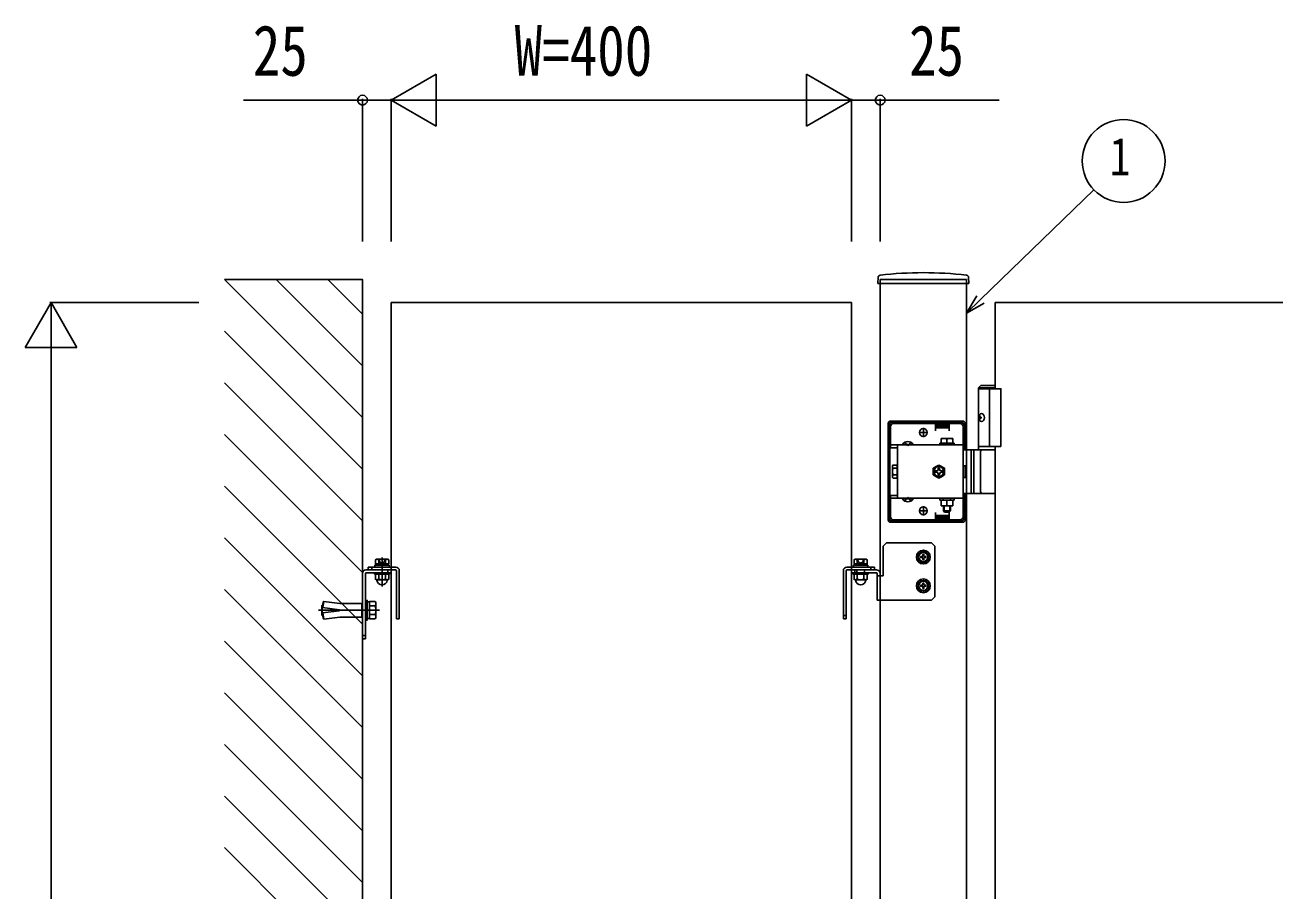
# Model space of a CAD drawing. Units: millimetres, scale not verified. Extents: x -4205 to 4205, y -2970 to 2970.
# Drawn here: x -2827 to -1734, y 588 to 1340 of the extents above; entities that cross this region are included whole.
import ezdxf
from ezdxf.enums import TextEntityAlignment as Align

# ---------------------------------------------------------------- set-up
doc = ezdxf.new("R2010")
doc.units = ezdxf.units.MM
doc.header["$LTSCALE"] = 20
doc.layers.add('0-3_YKK_A1', color=4, linetype='Continuous')
doc.layers.add('0-4_YKK_D', color=6, linetype='Continuous')
doc.styles.add('ＭＳ ゴシック', font='')
doc.styles.get('ＭＳ ゴシック').set_extended_font_data('MS Gothic')

msp = doc.modelspace()

# ---------------------------------------------------------------- linework, layer by layer
at = {"layer": '0-3_YKK_A1'}
for p, q in [((-2534.23, 999), (-2654.23, 1119)), ((-2534.23, 1043.9), (-2609.33, 1119)), ((-2534.23, 1088.8), (-2564.42, 1119)), ((-2086.07, 1120.9), (-2086.33, 1116.03)), ((-2007.63, 1115.5), (-2085.83, 1115.5)), ((-2084.23, -181), (-2084.23, 1115.5)), ((-2009.23, 1119), (-2009.23, 1115.5)), ((-2009.23, -181), (-2009.23, 1115.5)), ((-2007.38, 1120.9), (-2007.13, 1116.03)), ((-1734.23, 1099), (-1984.23, 1099)), ((-1984.23, 1024), (-1984.23, 1099)), ((-2534.23, 954.1), (-2654.23, 1074.1)), ((-2534.23, 909.2), (-2654.23, 1029.2)), ((-1996.73, 1027), (-1998.73, 1025)), ((-1998.73, 971), (-1998.73, 1025)), ((-1998.73, 1025), (-1984.23, 1025)), ((-1996.73, 1027), (-1984.23, 1027)), ((-1989.23, 1024), (-1989.23, 974)), ((-2075.23, 996), (-2012.23, 996)), ((-2020.73, 994.5), (-2020.73, 996)), ((-2012.73, 994.5), (-2012.73, 996)), ((-1997.43, 1001.1), (-1998.03, 1001.1)), ((-1997.43, 996.9), (-1998.03, 996.9)), ((-1996.41, 999.42), (-1997.01, 999.42)), ((-1996.41, 998.58), (-1997.01, 998.58)), ((-2534.23, 864.3), (-2654.23, 984.3)), ((-2077.23, 910), (-2077.23, 994)), ((-2075.73, 910), (-2075.73, 994)), ((-2075.23, 994.5), (-2012.23, 994.5)), ((-2075.23, 991), (-2075.23, 972.7)), ((-2036.23, 994), (-2072.23, 994)), ((-2050.73, 986), (-2042.73, 986)), ((-2049.98, 985.75), (-2049.98, 986.25)), ((-2046.73, 982), (-2046.73, 990)), ((-2043.48, 985.75), (-2043.48, 986.25)), ((-2036.23, 987.5), (-2036.23, 994)), ((-2024.23, 993), (-2036.23, 993)), ((-2024.23, 990), (-2036.23, 990)), ((-2035.23, 991.5), (-2035.23, 994.5)), ((-2035.23, 991.5), (-2025.23, 991.5)), ((-2025.23, 991.5), (-2025.23, 994.5)), ((-2024.23, 987.5), (-2024.23, 994)), ((-2015.23, 994), (-2024.23, 994)), ((-2012.23, 913), (-2012.23, 991)), ((-2011.73, 971), (-2011.73, 994)), ((-2010.23, 971), (-2010.23, 994)), ((-2075.23, 975.2), (-2012.23, 975.2)), ((-2069.23, 972.7), (-2069.23, 975.2)), ((-2064.98, 975.71), (-2064.98, 975.2)), ((-2055.48, 975.71), (-2064.98, 975.71)), ((-2055.48, 975.2), (-2064.98, 975.2)), ((-2062.58, 977.7), (-2061.37, 975.23)), ((-2061.37, 975.23), (-2060.23, 974.62)), ((-2059.08, 975.23), (-2060.23, 974.62)), ((-2057.88, 977.7), (-2059.08, 975.23)), ((-2055.48, 975.71), (-2055.48, 975.2)), ((-2032.48, 976.8), (-2032.48, 975.2)), ((-2019.98, 976.8), (-2032.48, 976.8)), ((-2032.48, 975.2), (-2019.98, 975.2)), ((-2031.23, 980.8), (-2031.23, 976.8)), ((-2021.23, 980.8), (-2031.23, 980.8)), ((-2031.23, 976.8), (-2021.23, 976.8)), ((-2026.23, 976.8), (-2026.23, 980.37)), ((-2021.23, 976.8), (-2021.23, 980.8)), ((-2019.98, 975.2), (-2019.98, 976.8)), ((-1998.73, 974), (-1979.23, 974)), ((-1984.23, 24), (-1984.23, 974)), ((-2069.23, 972.7), (-2075.23, 972.7)), ((-2069.23, 972.7), (-2069.23, 931.3)), ((-2009.23, 971), (-2012.23, 971)), ((-2011.73, 972.7), (-2010.23, 972.7)), ((-1984.23, 971), (-2009.23, 971)), ((-2005.23, 971), (-2005.23, 933)), ((-2002.73, 971), (-2002.73, 933)), ((-1997.04, 934.5), (-1997.04, 969.5)), ((-2073.53, 957), (-2073.08, 957.77)), ((-2073.53, 957), (-2073.53, 947)), ((-2069.53, 957.77), (-2073.08, 957.77)), ((-2069.53, 954.89), (-2073.08, 954.89)), ((-2069.53, 946.23), (-2069.53, 957.77)), ((-2069.53, 955.9), (-2069.23, 955.9)), ((-2069.53, 948.1), (-2069.53, 955.9)), ((-2038.23, 954.89), (-2033.23, 957.77)), ((-2038.23, 949.11), (-2038.23, 954.89)), ((-2036.38, 952.6), (-2035.14, 952.6)), ((-2036.38, 951.4), (-2036.38, 952.6)), ((-2035.14, 951.4), (-2036.38, 951.4)), ((-2033.83, 953.91), (-2033.83, 955.15)), ((-2033.83, 955.15), (-2032.63, 955.15)), ((-2033.23, 957.77), (-2028.23, 954.89)), ((-2032.63, 955.15), (-2032.63, 953.91)), ((-2030.08, 951.4), (-2031.31, 951.4)), ((-2028.23, 954.89), (-2028.23, 949.11)), ((-2073.53, 947), (-2073.08, 946.23)), ((-2069.53, 949.11), (-2073.08, 949.11)), ((-2069.53, 946.23), (-2073.08, 946.23)), ((-2069.53, 948.1), (-2069.23, 948.1)), ((-2033.23, 946.23), (-2038.23, 949.11)), ((-2028.23, 949.11), (-2033.23, 946.23)), ((-2032.63, 950.09), (-2032.63, 948.85)), ((-2534.23, 819.39), (-2654.23, 939.39)), ((-2069.23, 931.3), (-2075.23, 931.3)), ((-2075.23, 931.3), (-2075.23, 913)), ((-2069.23, 931.3), (-2069.23, 928.8)), ((-2061.37, 928.77), (-2060.23, 929.38)), ((-2059.08, 928.77), (-2060.23, 929.38)), ((-2012.23, 933), (-2009.23, 933)), ((-2011.73, 910), (-2011.73, 933)), ((-2011.73, 931.3), (-2010.23, 931.3)), ((-2010.23, 910), (-2010.23, 933)), ((-2009.23, 933), (-1984.23, 933)), ((-2075.23, 928.8), (-2012.23, 928.8)), ((-2055.48, 928.8), (-2064.98, 928.8)), ((-2064.98, 928.29), (-2064.98, 928.8)), ((-2055.48, 928.29), (-2064.98, 928.29)), ((-2062.58, 926.3), (-2061.37, 928.77)), ((-2057.88, 926.3), (-2059.08, 928.77)), ((-2055.48, 928.29), (-2055.48, 928.8)), ((-2046.73, 922), (-2046.73, 914)), ((-2032.48, 928.8), (-2019.98, 928.8)), ((-2032.48, 927.2), (-2032.48, 928.8)), ((-2019.98, 927.2), (-2032.48, 927.2)), ((-2031.23, 922.2), (-2031.23, 927.2)), ((-2031.23, 927.2), (-2021.23, 927.2)), ((-2021.23, 922.2), (-2031.23, 922.2)), ((-2029.43, 928.8), (-2029.43, 927.2)), ((-2029.23, 922.2), (-2029.23, 917.8)), ((-2028.69, 922.2), (-2028.69, 917.26)), ((-2026.23, 927.2), (-2026.23, 922.63)), ((-2023.77, 922.2), (-2023.77, 917.26)), ((-2023.23, 922.2), (-2023.23, 917.8)), ((-2023.03, 928.8), (-2023.03, 927.2)), ((-2021.23, 927.2), (-2021.23, 922.2)), ((-2019.98, 928.8), (-2019.98, 927.2)), ((-2075.23, 909.5), (-2012.23, 909.5)), ((-2075.23, 908), (-2012.23, 908)), ((-2072.23, 910), (-2036.23, 910)), ((-2050.73, 918), (-2042.73, 918)), ((-2049.98, 918.25), (-2049.98, 917.75)), ((-2043.48, 918.25), (-2043.48, 917.75)), ((-2036.23, 916.5), (-2036.23, 910)), ((-2024.23, 914), (-2036.23, 914)), ((-2024.23, 911), (-2036.23, 911)), ((-2035.23, 912.5), (-2035.23, 909.5)), ((-2035.23, 912.5), (-2025.23, 912.5)), ((-2029.23, 917.8), (-2028.23, 916.8)), ((-2023.23, 917.8), (-2029.23, 917.8)), ((-2024.23, 916.8), (-2028.23, 916.8)), ((-2025.23, 912.5), (-2025.23, 909.5)), ((-2023.23, 917.8), (-2024.23, 916.8)), ((-2024.23, 916.5), (-2024.23, 910)), ((-2024.23, 910), (-2015.23, 910)), ((-2020.73, 908), (-2020.73, 909.5)), ((-2012.73, 908), (-2012.73, 909.5)), ((-2534.23, 774.49), (-2654.23, 894.49)), ((-2078.73, 890.25), (-2081.73, 887.25)), ((-2081.73, 861.45), (-2081.73, 887.25)), ((-2039.73, 890.25), (-2078.73, 890.25)), ((-2039.73, 890.25), (-2036.73, 887.25)), ((-2036.73, 843.25), (-2036.73, 887.25)), ((-2522.23, 875.8), (-2523, 875.35)), ((-2522.23, 875.8), (-2512.23, 875.8)), ((-2520.11, 871.8), (-2520.11, 875.35)), ((-2517.23, 877.31), (-2517.23, 852.24)), ((-2514.34, 871.8), (-2514.34, 875.35)), ((-2512.23, 875.8), (-2511.45, 875.35)), ((-2511.45, 871.8), (-2511.45, 875.35)), ((-2106.23, 875.8), (-2107, 875.35)), ((-2107, 871.8), (-2107, 875.35)), ((-2096.23, 875.8), (-2106.23, 875.8)), ((-2104.11, 871.8), (-2104.11, 875.35)), ((-2098.34, 871.8), (-2098.34, 875.35)), ((-2096.23, 875.8), (-2095.45, 875.35)), ((-2509.23, 864), (-2531.23, 864)), ((-2529.23, 869), (-2529.23, 866.5)), ((-2526.23, 866.5), (-2526.23, 869)), ((-2510.98, 870.6), (-2523.48, 870.6)), ((-2523.48, 870.6), (-2523.48, 869)), ((-2510.98, 869), (-2523.48, 869)), ((-2522.8, 870.6), (-2522.8, 871.8)), ((-2520.48, 864), (-2520.48, 863)), ((-2513.98, 864), (-2513.98, 863)), ((-2512.23, 864), (-2512.23, 866.5)), ((-2511.65, 870.6), (-2511.65, 871.8)), ((-2510.98, 870.6), (-2510.98, 869)), ((-2504.73, 866), (-2504.73, 824)), ((-2502.23, 824), (-2502.23, 866)), ((-2116.23, 824), (-2116.23, 866)), ((-2113.73, 866), (-2113.73, 824)), ((-2087.23, 866.5), (-2109.23, 866.5)), ((-2109.23, 866.5), (-2109.23, 864)), ((-2109.23, 864), (-2087.23, 864)), ((-2107.48, 870.6), (-2094.98, 870.6)), ((-2107.48, 870.6), (-2107.48, 869)), ((-2107.48, 869), (-2094.98, 869)), ((-2106.8, 870.6), (-2106.8, 871.8)), ((-2106.23, 864), (-2106.23, 866.5)), ((-2104.48, 864), (-2104.48, 866.5)), ((-2104.48, 864), (-2104.48, 863)), ((-2097.98, 864), (-2097.98, 866.5)), ((-2097.98, 864), (-2097.98, 863)), ((-2095.65, 870.6), (-2095.65, 871.8)), ((-2094.98, 870.6), (-2094.98, 869)), ((-2092.23, 866.5), (-2092.23, 869)), ((-2089.23, 869), (-2089.23, 866.5)), ((-2534.23, 806.5), (-2534.23, 863.5)), ((-2531.73, 863.5), (-2531.73, 806.5)), ((-2523, 862.55), (-2522.23, 863)), ((-2522.23, 863), (-2512.23, 863)), ((-2520.11, 862.55), (-2520.11, 858.45)), ((-2514.34, 862.55), (-2514.34, 858.45)), ((-2511.45, 862.55), (-2512.23, 863)), ((-2107, 862.55), (-2106.23, 863)), ((-2096.23, 863), (-2106.23, 863)), ((-2104.11, 862.55), (-2104.11, 858.45)), ((-2098.34, 862.55), (-2098.34, 858.45)), ((-2095.45, 862.55), (-2096.23, 863)), ((-2086.73, 863.5), (-2086.73, 840.25)), ((-2084.23, 863.5), (-2084.23, 861.45)), ((-2084.23, 861.45), (-2084.23, 840.25)), ((-2534.23, 729.59), (-2654.23, 849.59)), ((-2039.73, 840.25), (-2036.73, 843.25)), ((-2572.58, 831.5), (-2519.41, 831.5)), ((-2569.23, 836), (-2569.73, 835.5)), ((-2569.73, 835.5), (-2569.73, 827.5)), ((-2569.23, 836), (-2569.23, 827)), ((-2569.23, 836), (-2568.86, 835.96)), ((-2569.12, 833.81), (-2568.52, 838.75)), ((-2554.23, 832), (-2569.12, 833.81)), ((-2554.23, 831), (-2569.12, 829.19)), ((-2568.62, 833.75), (-2567.96, 839.19)), ((-2568.52, 838.75), (-2567.96, 839.19)), ((-2567.96, 839.21), (-2553.89, 837.5)), ((-2554.23, 831), (-2554.23, 832)), ((-2553.89, 837.5), (-2534.73, 837.5)), ((-2534.73, 837.5), (-2534.73, 825.5)), ((-2534.23, 837), (-2534.73, 837.5)), ((-2534.23, 826), (-2534.23, 837)), ((-2528.13, 838.75), (-2530.13, 838.75)), ((-2528.13, 839.01), (-2523.21, 839.01)), ((-2528.13, 839.01), (-2528.13, 823.99)), ((-2528.13, 835.25), (-2523.21, 835.25)), ((-2522.63, 838), (-2523.21, 839.01)), ((-2522.63, 838), (-2522.63, 825)), ((-2569.73, 827.5), (-2569.23, 827)), ((-2569.23, 827), (-2568.86, 827.04)), ((-2569.12, 829.19), (-2568.52, 824.25)), ((-2568.62, 829.25), (-2567.96, 823.81)), ((-2568.52, 824.25), (-2567.96, 823.81)), ((-2567.96, 823.79), (-2553.89, 825.5)), ((-2553.89, 825.5), (-2534.73, 825.5)), ((-2534.23, 826), (-2534.73, 825.5)), ((-2528.13, 824.25), (-2530.13, 824.25)), ((-2528.13, 827.75), (-2523.21, 827.75)), ((-2528.13, 823.99), (-2523.21, 823.99)), ((-2522.63, 825), (-2523.21, 823.99)), ((-2504.73, 824), (-2502.23, 824)), ((-2116.23, 827), (-2113.73, 827)), ((-2113.73, 824), (-2116.23, 824)), ((-2534.23, 809.5), (-2531.73, 809.5)), ((-2534.23, 684.69), (-2654.23, 804.69)), ((-2531.73, 806.5), (-2534.23, 806.5)), ((-2534.23, 639.79), (-2654.23, 759.79)), ((-2534.23, 594.89), (-2654.23, 714.89)), ((-2534.23, 549.99), (-2654.23, 669.99)), ((-2534.23, 505.09), (-2654.23, 625.09))]:
    msp.add_line(p, q, dxfattribs=at)
for points in [[(-2534.23, -181), (-2534.23, 1119), (-2654.23, 1119)], [(-2009.23, 1119), (-2084.23, 1119), (-2084.23, 1115.5)], [(-1998.73, 1024), (-1979.23, 1024), (-1979.23, 974)], [(-1998.14, 1000.26), (-1998.16, 1000.1), (-1998.21, 999.94), (-1998.28, 999.79), (-1998.36, 999.67), (-1998.45, 999.56), (-1998.51, 999.51)], [(-1998.51, 998.49), (-1998.45, 998.44), (-1998.36, 998.33), (-1998.28, 998.21), (-1998.21, 998.06), (-1998.16, 997.9), (-1998.14, 997.74)], [(-1997.01, 999.42), (-1997.12, 999.44), (-1997.23, 999.48), (-1997.33, 999.56), (-1997.42, 999.67), (-1997.48, 999.79), (-1997.53, 999.94), (-1997.55, 1000.1), (-1997.54, 1000.26)], [(-1997.54, 997.74), (-1997.55, 997.9), (-1997.53, 998.06), (-1997.48, 998.21), (-1997.42, 998.33), (-1997.33, 998.44), (-1997.23, 998.52), (-1997.12, 998.56), (-1997.01, 998.58)], [(-2031.31, 952.6), (-2030.08, 952.6), (-2030.08, 951.4)], [(-2012.23, 946.9), (-2010.23, 946.9), (-2010.23, 957.1), (-2012.23, 957.1)], [(-2032.63, 948.85), (-2033.83, 948.85), (-2033.83, 950.09)], [(-2511.45, 871.8), (-2523, 871.8), (-2523, 875.35)], [(-2520.28, 875.8), (-2519.13, 873.44), (-2517.23, 872.43)], [(-2514.18, 875.8), (-2515.33, 873.44), (-2517.23, 872.43)], [(-2107, 871.8), (-2095.45, 871.8), (-2095.45, 875.35)], [(-2104.28, 875.8), (-2103.13, 873.44), (-2101.23, 872.43)], [(-2098.18, 875.8), (-2099.33, 873.44), (-2101.23, 872.43)], [(-2048.05, 877.31), (-2048.98, 877.31), (-2048.98, 878.19), (-2048.05, 878.19)], [(-2047.17, 879.07), (-2047.17, 880), (-2046.29, 880), (-2046.29, 879.07)], [(-2046.29, 876.43), (-2046.29, 875.5), (-2047.17, 875.5), (-2047.17, 876.43)], [(-2045.41, 878.19), (-2044.48, 878.19), (-2044.48, 877.31), (-2045.41, 877.31)], [(-2531.23, 866.5), (-2509.23, 866.5), (-2509.23, 864)], [(-2505.23, 869), (-2509.23, 869), (-2529.23, 869)], [(-2529.23, 866.5), (-2509.23, 866.5), (-2505.23, 866.5)], [(-2113.23, 869), (-2109.23, 869), (-2089.23, 869)], [(-2089.23, 866.5), (-2109.23, 866.5), (-2113.23, 866.5)], [(-2523, 862.55), (-2523, 858.45), (-2522.23, 858), (-2512.23, 858)], [(-2511.45, 862.55), (-2511.45, 858.45), (-2512.23, 858)], [(-2107, 862.55), (-2107, 858.45), (-2106.23, 858)], [(-2095.45, 862.55), (-2095.45, 858.45), (-2096.23, 858), (-2106.23, 858)], [(-2086.73, 861.45), (-2084.23, 861.45), (-2081.73, 861.45)], [(-2048.05, 852.31), (-2048.98, 852.31), (-2048.98, 853.19), (-2048.05, 853.19)], [(-2047.17, 854.07), (-2047.17, 855), (-2046.29, 855), (-2046.29, 854.07)], [(-2045.41, 853.19), (-2044.48, 853.19), (-2044.48, 852.31), (-2045.41, 852.31)], [(-2046.29, 851.43), (-2046.29, 850.5), (-2047.17, 850.5), (-2047.17, 851.43)], [(-2531.73, 823), (-2530.13, 823), (-2530.13, 840), (-2531.73, 840)], [(-2086.73, 840.25), (-2084.23, 840.25), (-2039.73, 840.25)]]:
    msp.add_lwpolyline(points, dxfattribs=at)
for points in [[(-2509.23, 1099), (-2109.23, 1099), (-2109.23, -101), (-2509.23, -101)], [(-2046.73, 873.13), (-2050.73, 875.44), (-2050.73, 880.06), (-2046.73, 882.37), (-2042.73, 880.06), (-2042.73, 875.44)], [(-2523.73, 864), (-2523.73, 863), (-2510.73, 863), (-2510.73, 864)], [(-2094.73, 864), (-2094.73, 863), (-2107.73, 863), (-2107.73, 864)], [(-2046.73, 848.13), (-2050.73, 850.44), (-2050.73, 855.06), (-2046.73, 857.37), (-2042.73, 855.06), (-2042.73, 850.44)]]:
    msp.add_lwpolyline(points, close=True, dxfattribs=at)
for centre, radius in [((-2046.73, 877.75), 6), ((-2046.73, 877.75), 4.7), ((-2046.73, 877.75), 4), ((-2046.73, 852.75), 6), ((-2046.73, 852.75), 4.7), ((-2046.73, 852.75), 4)]:
    msp.add_circle(centre, radius, dxfattribs=at)
for centre, radius, start, end in [((-2085.83, 1116), 0.5, 177, 270), ((-2084.07, 1120.8), 2, 96.74435, 177), ((-2046.73, 805), 320, 83.25565, 96.74435), ((-2009.38, 1120.8), 2, 3, 83.25565), ((-2007.63, 1116), 0.5, 270, 3), ((-2075.23, 994), 2, 90, 180), ((-2012.23, 994), 2, 0, 90), ((-2075.23, 994), 0.5, 90, 180), ((-2072.23, 991), 3, 90, 180), ((-2046.73, 986.25), 3.25, 0, 180), ((-2046.73, 985.75), 3.25, 180, 0), ((-2015.23, 991), 3, 0, 90), ((-2012.23, 994), 0.5, 0, 90), ((-2060.23, 972.43), 5.77, 34.65097, 145.34903), ((-2028.73, 973.37), 7.43, 70.34714, 109.65286), ((-2023.73, 973.37), 7.43, 70.34714, 109.65286), ((-1995.54, 969.5), 1.5, 90, 180), ((-2070.97, 956.33), 2.56, 145.61575, 214.38425), ((-2063.97, 952), 9.55, 162.41205, 197.58795), ((-2033.23, 952), 5, 103.11701, 349.84078), ((-2033.23, 952), 4.3, 96.72822, 356.22957), ((-2035.14, 953.91), 1.31, 270, 0), ((-2035.14, 950.09), 1.31, 0, 90), ((-2033.23, 952), 5, 349.84078, 103.11701), ((-2033.23, 952), 4.3, 356.22957, 96.72822), ((-2031.31, 953.91), 1.31, 180, 270), ((-2031.31, 950.09), 1.31, 90, 180), ((-2070.97, 947.67), 2.56, 145.61575, 214.38425), ((-1995.54, 934.5), 1.5, 180, 270), ((-2060.23, 931.57), 5.77, 214.65097, 325.34903), ((-2046.73, 918.25), 3.25, 0, 180), ((-2028.73, 929.63), 7.43, 250.34714, 289.65286), ((-2023.73, 929.63), 7.43, 250.34714, 289.65286), ((-2075.23, 910), 2, 180, 270), ((-2075.23, 910), 0.5, 180, 270), ((-2072.23, 913), 3, 180, 270), ((-2046.73, 917.75), 3.25, 180, 0), ((-2015.23, 913), 3, 270, 0), ((-2012.23, 910), 0.5, 270, 0), ((-2012.23, 910), 2, 270, 0), ((-2521.56, 873.24), 2.56, 55.61575, 124.38425), ((-2517.23, 866.25), 9.55, 72.41205, 107.58795), ((-2512.9, 873.24), 2.56, 55.61575, 124.38425), ((-2105.56, 873.24), 2.56, 55.61575, 124.38425), ((-2101.23, 866.25), 9.55, 72.41205, 107.58795), ((-2096.9, 873.24), 2.56, 55.61575, 124.38425), ((-2048.05, 879.07), 0.88, 270, 0), ((-2048.05, 876.43), 0.88, 0, 90), ((-2045.41, 879.07), 0.88, 180, 270), ((-2045.41, 876.43), 0.88, 90, 180), ((-2531.23, 863.5), 3, 90, 180), ((-2531.23, 863.5), 0.5, 90, 180), ((-2505.23, 866), 3, 0, 90), ((-2505.23, 866), 0.5, 0, 90), ((-2113.23, 866), 3, 90, 180), ((-2113.23, 866), 0.5, 90, 180), ((-2087.23, 863.5), 3, 80.40956, 89.9991), ((-2087.23, 863.5), 0.5, 359.9991, 90), ((-2087.23, 863.5), 3, 359.99909, 80.40956), ((-2521.56, 860.44), 2.56, 55.61575, 124.38425), ((-2521.56, 860.56), 2.56, 235.61575, 304.38425), ((-2522.2, 857.5), 0.5, 5.73917, 90), ((-2517.23, 858), 4.5, 185.73917, 354.26083), ((-2517.23, 853.45), 9.55, 72.41205, 107.58795), ((-2517.23, 867.55), 9.55, 252.41205, 287.58795), ((-2512.9, 860.44), 2.56, 55.61575, 124.38425), ((-2512.9, 860.56), 2.56, 235.61575, 304.38425), ((-2512.25, 857.5), 0.5, 90, 174.26083), ((-2105.56, 860.44), 2.56, 55.61575, 124.38425), ((-2105.56, 860.56), 2.56, 235.61575, 304.38425), ((-2106.2, 857.5), 0.5, 5.73917, 90), ((-2101.23, 858), 4.5, 185.73917, 354.26083), ((-2101.23, 853.45), 9.55, 72.41205, 107.58795), ((-2101.23, 867.55), 9.55, 252.41205, 287.58795), ((-2096.9, 860.44), 2.56, 55.61575, 124.38425), ((-2096.9, 860.56), 2.56, 235.61575, 304.38425), ((-2096.25, 857.5), 0.5, 90, 174.26083), ((-2048.05, 854.07), 0.88, 270, 0), ((-2045.41, 854.07), 0.88, 180, 270), ((-2048.05, 851.43), 0.88, 0, 90), ((-2045.41, 851.43), 0.88, 90, 180), ((-2525.95, 837.13), 3.32, 325.61575, 34.38425), ((-2535.05, 831.5), 12.42, 342.41205, 17.58795), ((-2525.95, 825.87), 3.32, 325.61575, 34.38425)]:
    msp.add_arc(centre, radius, start, end, dxfattribs=at)
msp.add_ellipse((-1996.07, 999), major_axis=(0, -3.5), ratio=0.707107, dxfattribs=at)
for centre, start_param, end_param in [((-1991.84, 999), 1.3352921, 1.4303349), ((-1991.84, 999), 1.7112577, 1.8063006), ((-1991.24, 999), 1.3352921, 1.4303349), ((-1991.24, 999), 1.7112577, 1.8063006), ((-1990.05, 999), 1.5241127, 1.6174799)]:
    msp.add_ellipse(centre, major_axis=(0, 9), ratio=0.707107, start_param=start_param, end_param=end_param, dxfattribs=at)
at = {"layer": '0-4_YKK_D'}
for p, q in [((-2509.23, 1275), (-2470.26, 1297.5)), ((-2470.26, 1252.5), (-2470.26, 1297.5)), ((-2109.23, 1275), (-2148.2, 1297.5)), ((-2148.2, 1297.5), (-2148.2, 1252.5)), ((-2534.23, 1152.05), (-2534.23, 1276)), ((-2509.23, 1152.05), (-2509.23, 1276)), ((-2509.23, 1152.05), (-2509.23, 1276)), ((-2509.23, 1275), (-2470.26, 1252.5)), ((-2509.23, 1275), (-2431.28, 1275)), ((-2464.23, 1275), (-2154.23, 1275)), ((-2109.23, 1275), (-2187.17, 1275)), ((-2109.23, 1275), (-2148.2, 1252.5)), ((-2109.23, 1152.05), (-2109.23, 1276)), ((-2109.23, 1152.05), (-2109.23, 1276)), ((-2084.23, 1152.05), (-2084.23, 1276)), ((-2804.98, 1099), (-2827.48, 1060.03)), ((-2676.53, 1099), (-2805.98, 1099)), ((-2804.98, 1099), (-2782.48, 1060.03)), ((-2804.98, 1099), (-2804.98, 1021.06)), ((-2827.48, 1060.03), (-2782.48, 1060.03)), ((-2804.98, -56), (-2804.98, 1054))]:
    msp.add_line(p, q, dxfattribs=at)
for points in [[(-2509.23, 1275), (-2534.23, 1275), (-2637.63, 1275)], [(-2109.23, 1275), (-2084.23, 1275), (-1980.83, 1275)], [(-2009.23, 1089.86), (-1997.01, 1101.69), (-1898.5, 1197.05)], [(-1993.84, 1098.42), (-2009.23, 1089.86), (-2000.18, 1104.96)]]:
    msp.add_lwpolyline(points, dxfattribs=at)
for centre, radius in [((-2534.23, 1275), 4.25), ((-2084.23, 1275), 4.25), ((-1872.64, 1222.09), 36)]:
    msp.add_circle(centre, radius, dxfattribs=at)

# ---------------------------------------------------------------- texts
at = {"layer": '0-4_YKK_D', "style": 'ＭＳ ゴシック', "width": 0.8}
for s, height, p in [('25', 43.99, (-2629.63, 1283)), ('W=400', 43.99, (-2402.03, 1283)), ('25', 43.99, (-2059.23, 1283)), ('1', 32.99, (-1884.64, 1199.59))]:
    msp.add_text(s, height=height, dxfattribs=at).set_placement(p, align=Align.BOTTOM_LEFT)

doc.saveas('drawing.dxf')
